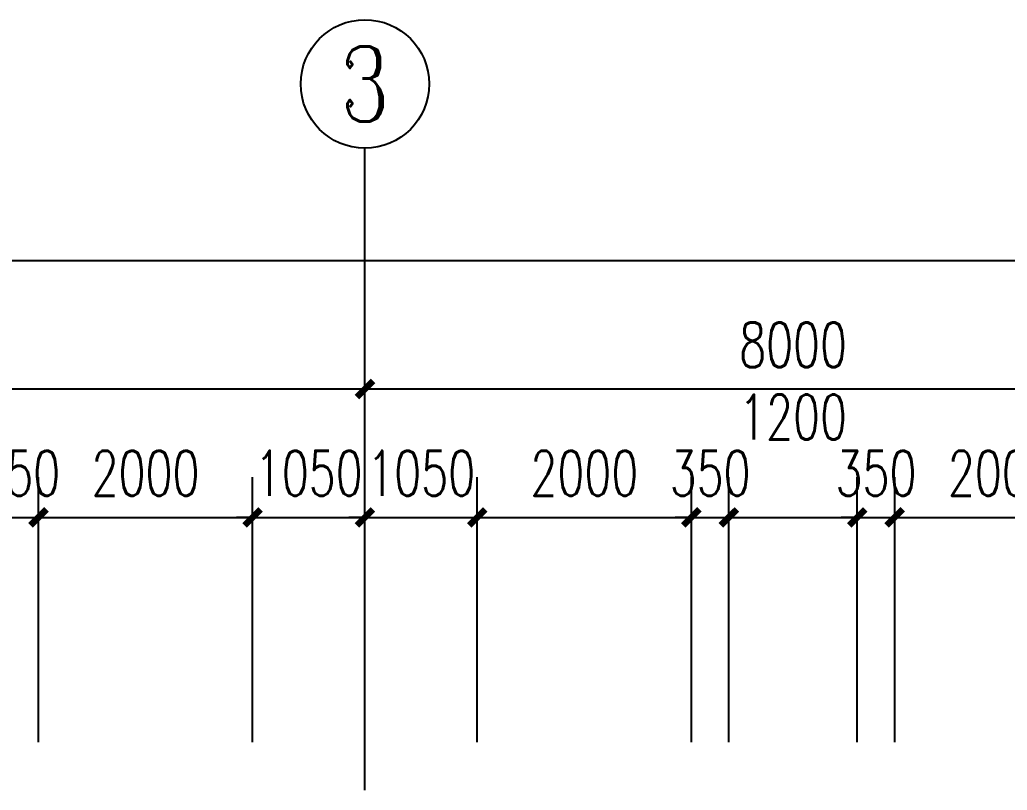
# Model space of a CAD drawing. Extents: x 0 to 2972856, y -1269770 to 0.
# Drawn here: x 2687931 to 2697157, y -1151346 to -1144146 of the extents above; entities that cross this region are included whole.
import ezdxf
from ezdxf.enums import TextEntityAlignment as Align

# ---------------------------------------------------------------- set-up
doc = ezdxf.new("R2010")
doc.units = 0
doc.header["$LTSCALE"] = 1000
doc.header["$PDSIZE"] = 50
doc.layers.add('1-建筑底图', color=8, linetype='Continuous')
doc.layers.add('AXIS_TEXT', color=7, linetype='Continuous')
doc.styles.add('_TCH_AXIS', font='COMPLEX', dxfattribs={"bigfont": 'GBCBIG'})
doc.styles.add('A_DIM_T3', font='SIMPLEX', dxfattribs={"width": 0.7, "bigfont": 'HZ'})
doc.styles.add('COMPLEX', font='COMPLEX')
doc.dimstyles.new('_TCH_ARCH&&150', dxfattribs={"dimtxt": 420, "dimasz": 150, "dimexe": 375, "dimexo": 450, "dimgap": 202.5, "dimtad": 1, "dimdec": 0, "dimzin": 0, "dimdsep": 46, "dimtxsty": 'A_DIM_T3', "dimblk": 'ARCHTICK', "dimcen": 0.09, "dimclrt": 7, "dimazin": 2, "dimtfac": 1, "dimtdec": 0, "dimtix": 1, "dimtmove": 2, "dimatfit": 3, "dimfxl": 150, "dimtolj": 1, "dimtzin": 0, "dimarcsym": 0})

# ---------------------------------------------------------------- blocks, each defined once
blk = doc.blocks.new('_ArchTick')
at = {"color": 0, "linetype": 'ByBlock', "const_width": 0.4}
blk.add_lwpolyline([(-0.5, -0.5), (0.5, 0.5)], dxfattribs=at)
blk = doc.blocks.new('*D1143')
at = {"layer": '1-建筑底图', "color": 0, "lineweight": -2, "transparency": 16777216}
for p, q in [((2060076.6, -1145125.4), (2060076.6, -1140250.4)), ((2167276.6, -1145125.4), (2167276.6, -1140250.4)), ((2060076.6, -1140625.4), (2167276.6, -1140625.4))]:
    blk.add_line(p, q, dxfattribs=at)
at = {"layer": 'Defpoints', "color": 0, "transparency": 16777216}
for p in [(2167276.6, -1140625.4), (2060076.6, -1145575.4), (2167276.6, -1145575.4)]:
    blk.add_point(p, dxfattribs=at)
at = {"layer": '1-建筑底图', "color": 0, "lineweight": -2, "transparency": 16777216, "xscale": 150, "yscale": 150, "zscale": 150, "rotation": 180}
blk.add_blockref('_ArchTick', (2060076.6, -1140625.4), dxfattribs=at)
at = {"layer": '1-建筑底图', "color": 0, "lineweight": -2, "transparency": 16777216, "xscale": 150, "yscale": 150, "zscale": 150}
blk.add_blockref('_ArchTick', (2167276.6, -1140625.4), dxfattribs=at)
at = {"layer": '1-建筑底图', "color": 7, "transparency": 16777216, "insert": (2113676.6, -1140212.9), "char_height": 420, "attachment_point": 5, "style": 'A_DIM_T3'}
blk.add_mtext('\\A1;107200', dxfattribs=at)
blk = doc.blocks.new('*D1146')
at = {"layer": '1-建筑底图', "color": 0, "lineweight": -2, "transparency": 16777216}
for p, q in [((2068376.6, -1145125.4), (2068376.6, -1141450.4)), ((2076376.6, -1145125.4), (2076376.6, -1141450.4)), ((2068376.6, -1141825.4), (2076376.6, -1141825.4))]:
    blk.add_line(p, q, dxfattribs=at)
at = {"layer": 'Defpoints', "color": 0, "transparency": 16777216}
for p in [(2076376.6, -1141825.4), (2068376.6, -1145575.4), (2076376.6, -1145575.4)]:
    blk.add_point(p, dxfattribs=at)
at = {"layer": '1-建筑底图', "color": 0, "lineweight": -2, "transparency": 16777216, "xscale": 150, "yscale": 150, "zscale": 150, "rotation": 180}
blk.add_blockref('_ArchTick', (2068376.6, -1141825.4), dxfattribs=at)
at = {"layer": '1-建筑底图', "color": 0, "lineweight": -2, "transparency": 16777216, "xscale": 150, "yscale": 150, "zscale": 150}
blk.add_blockref('_ArchTick', (2076376.6, -1141825.4), dxfattribs=at)
at = {"layer": '1-建筑底图', "color": 7, "transparency": 16777216, "insert": (2072376.6, -1141412.9), "char_height": 420, "attachment_point": 5, "style": 'A_DIM_T3'}
blk.add_mtext('\\A1;8000', dxfattribs=at)
blk = doc.blocks.new('*D1147')
at = {"layer": '1-建筑底图', "color": 0, "lineweight": -2, "transparency": 16777216}
for p, q in [((2076376.6, -1145125.4), (2076376.6, -1141450.4)), ((2084376.6, -1145125.4), (2084376.6, -1141450.4)), ((2076376.6, -1141825.4), (2084376.6, -1141825.4))]:
    blk.add_line(p, q, dxfattribs=at)
at = {"layer": 'Defpoints', "color": 0, "transparency": 16777216}
for p in [(2084376.6, -1141825.4), (2076376.6, -1145575.4), (2084376.6, -1145575.4)]:
    blk.add_point(p, dxfattribs=at)
at = {"layer": '1-建筑底图', "color": 0, "lineweight": -2, "transparency": 16777216, "xscale": 150, "yscale": 150, "zscale": 150, "rotation": 180}
blk.add_blockref('_ArchTick', (2076376.6, -1141825.4), dxfattribs=at)
at = {"layer": '1-建筑底图', "color": 0, "lineweight": -2, "transparency": 16777216, "xscale": 150, "yscale": 150, "zscale": 150}
blk.add_blockref('_ArchTick', (2084376.6, -1141825.4), dxfattribs=at)
at = {"layer": '1-建筑底图', "color": 7, "transparency": 16777216, "insert": (2080376.6, -1141412.9), "char_height": 420, "attachment_point": 5, "style": 'A_DIM_T3'}
blk.add_mtext('\\A1;8000', dxfattribs=at)
blk = doc.blocks.new('*D1254')
at = {"layer": '1-建筑底图', "color": 0, "lineweight": -2, "transparency": 16777216}
for p, q in [((2081326.6, -1145125.4), (2081326.6, -1142650.4)), ((2083326.6, -1145125.4), (2083326.6, -1142650.4)), ((2081326.6, -1143025.4), (2083326.6, -1143025.4))]:
    blk.add_line(p, q, dxfattribs=at)
at = {"layer": 'Defpoints', "color": 0, "transparency": 16777216}
for p in [(2083326.6, -1143025.4), (2081326.6, -1145575.4), (2083326.6, -1145575.4)]:
    blk.add_point(p, dxfattribs=at)
at = {"layer": '1-建筑底图', "color": 0, "lineweight": -2, "transparency": 16777216, "xscale": 150, "yscale": 150, "zscale": 150, "rotation": 180}
blk.add_blockref('_ArchTick', (2081326.6, -1143025.4), dxfattribs=at)
at = {"layer": '1-建筑底图', "color": 0, "lineweight": -2, "transparency": 16777216, "xscale": 150, "yscale": 150, "zscale": 150}
blk.add_blockref('_ArchTick', (2083326.6, -1143025.4), dxfattribs=at)
at = {"layer": '1-建筑底图', "color": 7, "transparency": 16777216, "insert": (2082326.6, -1142612.9), "char_height": 420, "attachment_point": 5, "style": 'A_DIM_T3'}
blk.add_mtext('\\A1;2000', dxfattribs=at)
blk = doc.blocks.new('*D1255')
at = {"layer": '1-建筑底图', "color": 0, "lineweight": -2, "transparency": 16777216}
for p, q in [((2080976.6, -1145125.4), (2080976.6, -1142650.4)), ((2081326.6, -1145125.4), (2081326.6, -1142650.4)), ((2080976.6, -1143025.4), (2080826.6, -1143025.4)), ((2080976.6, -1143025.4), (2081326.6, -1143025.4)), ((2081326.6, -1143025.4), (2081476.6, -1143025.4))]:
    blk.add_line(p, q, dxfattribs=at)
at = {"layer": 'Defpoints', "color": 0, "transparency": 16777216}
for p in [(2081326.6, -1143025.4), (2080976.6, -1145575.4), (2081326.6, -1145575.4)]:
    blk.add_point(p, dxfattribs=at)
at = {"layer": '1-建筑底图', "color": 0, "lineweight": -2, "transparency": 16777216, "xscale": 150, "yscale": 150, "zscale": 150}
blk.add_blockref('_ArchTick', (2080976.6, -1143025.4), dxfattribs=at)
at = {"layer": '1-建筑底图', "color": 0, "lineweight": -2, "transparency": 16777216, "xscale": 150, "yscale": 150, "zscale": 150, "rotation": 180}
blk.add_blockref('_ArchTick', (2081326.6, -1143025.4), dxfattribs=at)
at = {"layer": '1-建筑底图', "color": 7, "transparency": 16777216, "insert": (2081151.6, -1142612.9), "char_height": 420, "attachment_point": 5, "style": 'A_DIM_T3'}
blk.add_mtext('\\A1;350', dxfattribs=at)
blk = doc.blocks.new('*D1256')
at = {"layer": '1-建筑底图', "color": 0, "lineweight": -2, "transparency": 16777216}
for p, q in [((2079776.6, -1145125.4), (2079776.6, -1142650.4)), ((2080976.6, -1145125.4), (2080976.6, -1142650.4)), ((2079776.6, -1143025.4), (2080976.6, -1143025.4))]:
    blk.add_line(p, q, dxfattribs=at)
at = {"layer": 'Defpoints', "color": 0, "transparency": 16777216}
for p in [(2080976.6, -1143025.4), (2079776.6, -1145575.4), (2080976.6, -1145575.4)]:
    blk.add_point(p, dxfattribs=at)
at = {"layer": '1-建筑底图', "color": 0, "lineweight": -2, "transparency": 16777216, "xscale": 150, "yscale": 150, "zscale": 150, "rotation": 180}
blk.add_blockref('_ArchTick', (2079776.6, -1143025.4), dxfattribs=at)
at = {"layer": '1-建筑底图', "color": 0, "lineweight": -2, "transparency": 16777216, "xscale": 150, "yscale": 150, "zscale": 150}
blk.add_blockref('_ArchTick', (2080976.6, -1143025.4), dxfattribs=at)
at = {"layer": '1-建筑底图', "color": 7, "transparency": 16777216, "insert": (2080376.6, -1142087.9), "char_height": 420, "attachment_point": 5, "style": 'A_DIM_T3'}
blk.add_mtext('\\A1;1200', dxfattribs=at)
blk = doc.blocks.new('*D1257')
at = {"layer": '1-建筑底图', "color": 0, "lineweight": -2, "transparency": 16777216}
for p, q in [((2079426.6, -1145125.4), (2079426.6, -1142650.4)), ((2079776.6, -1145125.4), (2079776.6, -1142650.4)), ((2079426.6, -1143025.4), (2079276.6, -1143025.4)), ((2079426.6, -1143025.4), (2079776.6, -1143025.4)), ((2079776.6, -1143025.4), (2079926.6, -1143025.4))]:
    blk.add_line(p, q, dxfattribs=at)
at = {"layer": 'Defpoints', "color": 0, "transparency": 16777216}
for p in [(2079776.6, -1143025.4), (2079426.6, -1145575.4), (2079776.6, -1145575.4)]:
    blk.add_point(p, dxfattribs=at)
at = {"layer": '1-建筑底图', "color": 0, "lineweight": -2, "transparency": 16777216, "xscale": 150, "yscale": 150, "zscale": 150}
blk.add_blockref('_ArchTick', (2079426.6, -1143025.4), dxfattribs=at)
at = {"layer": '1-建筑底图', "color": 0, "lineweight": -2, "transparency": 16777216, "xscale": 150, "yscale": 150, "zscale": 150, "rotation": 180}
blk.add_blockref('_ArchTick', (2079776.6, -1143025.4), dxfattribs=at)
at = {"layer": '1-建筑底图', "color": 7, "transparency": 16777216, "insert": (2079601.6, -1142612.9), "char_height": 420, "attachment_point": 5, "style": 'A_DIM_T3'}
blk.add_mtext('\\A1;350', dxfattribs=at)
blk = doc.blocks.new('*D1258')
at = {"layer": '1-建筑底图', "color": 0, "lineweight": -2, "transparency": 16777216}
for p, q in [((2077426.6, -1145125.4), (2077426.6, -1142650.4)), ((2079426.6, -1145125.4), (2079426.6, -1142650.4)), ((2077426.6, -1143025.4), (2079426.6, -1143025.4))]:
    blk.add_line(p, q, dxfattribs=at)
at = {"layer": 'Defpoints', "color": 0, "transparency": 16777216}
for p in [(2079426.6, -1143025.4), (2077426.6, -1145575.4), (2079426.6, -1145575.4)]:
    blk.add_point(p, dxfattribs=at)
at = {"layer": '1-建筑底图', "color": 0, "lineweight": -2, "transparency": 16777216, "xscale": 150, "yscale": 150, "zscale": 150, "rotation": 180}
blk.add_blockref('_ArchTick', (2077426.6, -1143025.4), dxfattribs=at)
at = {"layer": '1-建筑底图', "color": 0, "lineweight": -2, "transparency": 16777216, "xscale": 150, "yscale": 150, "zscale": 150}
blk.add_blockref('_ArchTick', (2079426.6, -1143025.4), dxfattribs=at)
at = {"layer": '1-建筑底图', "color": 7, "transparency": 16777216, "insert": (2078426.6, -1142612.9), "char_height": 420, "attachment_point": 5, "style": 'A_DIM_T3'}
blk.add_mtext('\\A1;2000', dxfattribs=at)
blk = doc.blocks.new('*D1259')
at = {"layer": '1-建筑底图', "color": 0, "lineweight": -2, "transparency": 16777216}
for p, q in [((2076376.6, -1145125.4), (2076376.6, -1142650.4)), ((2077426.6, -1145125.4), (2077426.6, -1142650.4)), ((2076376.6, -1143025.4), (2076226.6, -1143025.4)), ((2076376.6, -1143025.4), (2077426.6, -1143025.4)), ((2077426.6, -1143025.4), (2077576.6, -1143025.4))]:
    blk.add_line(p, q, dxfattribs=at)
at = {"layer": 'Defpoints', "color": 0, "transparency": 16777216}
for p in [(2077426.6, -1143025.4), (2076376.6, -1145575.4), (2077426.6, -1145575.4)]:
    blk.add_point(p, dxfattribs=at)
at = {"layer": '1-建筑底图', "color": 0, "lineweight": -2, "transparency": 16777216, "xscale": 150, "yscale": 150, "zscale": 150}
blk.add_blockref('_ArchTick', (2076376.6, -1143025.4), dxfattribs=at)
at = {"layer": '1-建筑底图', "color": 0, "lineweight": -2, "transparency": 16777216, "xscale": 150, "yscale": 150, "zscale": 150, "rotation": 180}
blk.add_blockref('_ArchTick', (2077426.6, -1143025.4), dxfattribs=at)
at = {"layer": '1-建筑底图', "color": 7, "transparency": 16777216, "insert": (2076901.6, -1142612.9), "char_height": 420, "attachment_point": 5, "style": 'A_DIM_T3'}
blk.add_mtext('\\A1;1050', dxfattribs=at)
blk = doc.blocks.new('*D1260')
at = {"layer": '1-建筑底图', "color": 0, "lineweight": -2, "transparency": 16777216}
for p, q in [((2075326.6, -1145125.4), (2075326.6, -1142650.4)), ((2076376.6, -1145125.4), (2076376.6, -1142650.4)), ((2075326.6, -1143025.4), (2075176.6, -1143025.4)), ((2075326.6, -1143025.4), (2076376.6, -1143025.4)), ((2076376.6, -1143025.4), (2076526.6, -1143025.4))]:
    blk.add_line(p, q, dxfattribs=at)
at = {"layer": 'Defpoints', "color": 0, "transparency": 16777216}
for p in [(2076376.6, -1143025.4), (2075326.6, -1145575.4), (2076376.6, -1145575.4)]:
    blk.add_point(p, dxfattribs=at)
at = {"layer": '1-建筑底图', "color": 0, "lineweight": -2, "transparency": 16777216, "xscale": 150, "yscale": 150, "zscale": 150}
blk.add_blockref('_ArchTick', (2075326.6, -1143025.4), dxfattribs=at)
at = {"layer": '1-建筑底图', "color": 0, "lineweight": -2, "transparency": 16777216, "xscale": 150, "yscale": 150, "zscale": 150, "rotation": 180}
blk.add_blockref('_ArchTick', (2076376.6, -1143025.4), dxfattribs=at)
at = {"layer": '1-建筑底图', "color": 7, "transparency": 16777216, "insert": (2075851.6, -1142612.9), "char_height": 420, "attachment_point": 5, "style": 'A_DIM_T3'}
blk.add_mtext('\\A1;1050', dxfattribs=at)
blk = doc.blocks.new('*D1261')
at = {"layer": '1-建筑底图', "color": 0, "lineweight": -2, "transparency": 16777216}
for p, q in [((2073326.6, -1145125.4), (2073326.6, -1142650.4)), ((2075326.6, -1145125.4), (2075326.6, -1142650.4)), ((2073326.6, -1143025.4), (2075326.6, -1143025.4))]:
    blk.add_line(p, q, dxfattribs=at)
at = {"layer": 'Defpoints', "color": 0, "transparency": 16777216}
for p in [(2075326.6, -1143025.4), (2073326.6, -1145575.4), (2075326.6, -1145575.4)]:
    blk.add_point(p, dxfattribs=at)
at = {"layer": '1-建筑底图', "color": 0, "lineweight": -2, "transparency": 16777216, "xscale": 150, "yscale": 150, "zscale": 150, "rotation": 180}
blk.add_blockref('_ArchTick', (2073326.6, -1143025.4), dxfattribs=at)
at = {"layer": '1-建筑底图', "color": 0, "lineweight": -2, "transparency": 16777216, "xscale": 150, "yscale": 150, "zscale": 150}
blk.add_blockref('_ArchTick', (2075326.6, -1143025.4), dxfattribs=at)
at = {"layer": '1-建筑底图', "color": 7, "transparency": 16777216, "insert": (2074326.6, -1142612.9), "char_height": 420, "attachment_point": 5, "style": 'A_DIM_T3'}
blk.add_mtext('\\A1;2000', dxfattribs=at)
blk = doc.blocks.new('*D1262')
at = {"layer": '1-建筑底图', "color": 0, "lineweight": -2, "transparency": 16777216}
for p, q in [((2072976.6, -1145125.4), (2072976.6, -1142650.4)), ((2073326.6, -1145125.4), (2073326.6, -1142650.4)), ((2072976.6, -1143025.4), (2072826.6, -1143025.4)), ((2072976.6, -1143025.4), (2073326.6, -1143025.4)), ((2073326.6, -1143025.4), (2073476.6, -1143025.4))]:
    blk.add_line(p, q, dxfattribs=at)
at = {"layer": 'Defpoints', "color": 0, "transparency": 16777216}
for p in [(2073326.6, -1143025.4), (2072976.6, -1145575.4), (2073326.6, -1145575.4)]:
    blk.add_point(p, dxfattribs=at)
at = {"layer": '1-建筑底图', "color": 0, "lineweight": -2, "transparency": 16777216, "xscale": 150, "yscale": 150, "zscale": 150}
blk.add_blockref('_ArchTick', (2072976.6, -1143025.4), dxfattribs=at)
at = {"layer": '1-建筑底图', "color": 0, "lineweight": -2, "transparency": 16777216, "xscale": 150, "yscale": 150, "zscale": 150, "rotation": 180}
blk.add_blockref('_ArchTick', (2073326.6, -1143025.4), dxfattribs=at)
at = {"layer": '1-建筑底图', "color": 7, "transparency": 16777216, "insert": (2073151.6, -1142612.9), "char_height": 420, "attachment_point": 5, "style": 'A_DIM_T3'}
blk.add_mtext('\\A1;350', dxfattribs=at)
blk = doc.blocks.new('*D1450')
at = {"layer": '1-建筑底图', "color": 0, "lineweight": -2, "transparency": 16777216}
for p, q in [((2060076.6, -1145125.4), (2060076.6, -1140250.4)), ((2167276.6, -1145125.4), (2167276.6, -1140250.4)), ((2060076.6, -1140625.4), (2167276.6, -1140625.4))]:
    blk.add_line(p, q, dxfattribs=at)
at = {"layer": 'Defpoints', "color": 0, "transparency": 16777216}
for p in [(2167276.6, -1140625.4), (2060076.6, -1145575.4), (2167276.6, -1145575.4)]:
    blk.add_point(p, dxfattribs=at)
at = {"layer": '1-建筑底图', "color": 0, "lineweight": -2, "transparency": 16777216, "xscale": 150, "yscale": 150, "zscale": 150, "rotation": 180}
blk.add_blockref('_ArchTick', (2060076.6, -1140625.4), dxfattribs=at)
at = {"layer": '1-建筑底图', "color": 0, "lineweight": -2, "transparency": 16777216, "xscale": 150, "yscale": 150, "zscale": 150}
blk.add_blockref('_ArchTick', (2167276.6, -1140625.4), dxfattribs=at)
at = {"layer": '1-建筑底图', "color": 7, "transparency": 16777216, "insert": (2113676.6, -1140212.9), "char_height": 420, "attachment_point": 5, "style": 'A_DIM_T3'}
blk.add_mtext('\\A1;107200', dxfattribs=at)
blk = doc.blocks.new('*D1453')
at = {"layer": '1-建筑底图', "color": 0, "lineweight": -2, "transparency": 16777216}
for p, q in [((2068376.6, -1145125.4), (2068376.6, -1141450.4)), ((2076376.6, -1145125.4), (2076376.6, -1141450.4)), ((2068376.6, -1141825.4), (2076376.6, -1141825.4))]:
    blk.add_line(p, q, dxfattribs=at)
at = {"layer": 'Defpoints', "color": 0, "transparency": 16777216}
for p in [(2076376.6, -1141825.4), (2068376.6, -1145575.4), (2076376.6, -1145575.4)]:
    blk.add_point(p, dxfattribs=at)
at = {"layer": '1-建筑底图', "color": 0, "lineweight": -2, "transparency": 16777216, "xscale": 150, "yscale": 150, "zscale": 150, "rotation": 180}
blk.add_blockref('_ArchTick', (2068376.6, -1141825.4), dxfattribs=at)
at = {"layer": '1-建筑底图', "color": 0, "lineweight": -2, "transparency": 16777216, "xscale": 150, "yscale": 150, "zscale": 150}
blk.add_blockref('_ArchTick', (2076376.6, -1141825.4), dxfattribs=at)
at = {"layer": '1-建筑底图', "color": 7, "transparency": 16777216, "insert": (2072376.6, -1141412.9), "char_height": 420, "attachment_point": 5, "style": 'A_DIM_T3'}
blk.add_mtext('\\A1;8000', dxfattribs=at)
blk = doc.blocks.new('*D1454')
at = {"layer": '1-建筑底图', "color": 0, "lineweight": -2, "transparency": 16777216}
for p, q in [((2076376.6, -1145125.4), (2076376.6, -1141450.4)), ((2084376.6, -1145125.4), (2084376.6, -1141450.4)), ((2076376.6, -1141825.4), (2084376.6, -1141825.4))]:
    blk.add_line(p, q, dxfattribs=at)
at = {"layer": 'Defpoints', "color": 0, "transparency": 16777216}
for p in [(2084376.6, -1141825.4), (2076376.6, -1145575.4), (2084376.6, -1145575.4)]:
    blk.add_point(p, dxfattribs=at)
at = {"layer": '1-建筑底图', "color": 0, "lineweight": -2, "transparency": 16777216, "xscale": 150, "yscale": 150, "zscale": 150, "rotation": 180}
blk.add_blockref('_ArchTick', (2076376.6, -1141825.4), dxfattribs=at)
at = {"layer": '1-建筑底图', "color": 0, "lineweight": -2, "transparency": 16777216, "xscale": 150, "yscale": 150, "zscale": 150}
blk.add_blockref('_ArchTick', (2084376.6, -1141825.4), dxfattribs=at)
at = {"layer": '1-建筑底图', "color": 7, "transparency": 16777216, "insert": (2080376.6, -1141412.9), "char_height": 420, "attachment_point": 5, "style": 'A_DIM_T3'}
blk.add_mtext('\\A1;8000', dxfattribs=at)
blk = doc.blocks.new('*D1561')
at = {"layer": '1-建筑底图', "color": 0, "lineweight": -2, "transparency": 16777216}
for p, q in [((2081326.6, -1145125.4), (2081326.6, -1142650.4)), ((2083326.6, -1145125.4), (2083326.6, -1142650.4)), ((2081326.6, -1143025.4), (2083326.6, -1143025.4))]:
    blk.add_line(p, q, dxfattribs=at)
at = {"layer": 'Defpoints', "color": 0, "transparency": 16777216}
for p in [(2083326.6, -1143025.4), (2081326.6, -1145575.4), (2083326.6, -1145575.4)]:
    blk.add_point(p, dxfattribs=at)
at = {"layer": '1-建筑底图', "color": 0, "lineweight": -2, "transparency": 16777216, "xscale": 150, "yscale": 150, "zscale": 150, "rotation": 180}
blk.add_blockref('_ArchTick', (2081326.6, -1143025.4), dxfattribs=at)
at = {"layer": '1-建筑底图', "color": 0, "lineweight": -2, "transparency": 16777216, "xscale": 150, "yscale": 150, "zscale": 150}
blk.add_blockref('_ArchTick', (2083326.6, -1143025.4), dxfattribs=at)
at = {"layer": '1-建筑底图', "color": 7, "transparency": 16777216, "insert": (2082326.6, -1142612.9), "char_height": 420, "attachment_point": 5, "style": 'A_DIM_T3'}
blk.add_mtext('\\A1;2000', dxfattribs=at)
blk = doc.blocks.new('*D1562')
at = {"layer": '1-建筑底图', "color": 0, "lineweight": -2, "transparency": 16777216}
for p, q in [((2080976.6, -1145125.4), (2080976.6, -1142650.4)), ((2081326.6, -1145125.4), (2081326.6, -1142650.4)), ((2080976.6, -1143025.4), (2080826.6, -1143025.4)), ((2080976.6, -1143025.4), (2081326.6, -1143025.4)), ((2081326.6, -1143025.4), (2081476.6, -1143025.4))]:
    blk.add_line(p, q, dxfattribs=at)
at = {"layer": 'Defpoints', "color": 0, "transparency": 16777216}
for p in [(2081326.6, -1143025.4), (2080976.6, -1145575.4), (2081326.6, -1145575.4)]:
    blk.add_point(p, dxfattribs=at)
at = {"layer": '1-建筑底图', "color": 0, "lineweight": -2, "transparency": 16777216, "xscale": 150, "yscale": 150, "zscale": 150}
blk.add_blockref('_ArchTick', (2080976.6, -1143025.4), dxfattribs=at)
at = {"layer": '1-建筑底图', "color": 0, "lineweight": -2, "transparency": 16777216, "xscale": 150, "yscale": 150, "zscale": 150, "rotation": 180}
blk.add_blockref('_ArchTick', (2081326.6, -1143025.4), dxfattribs=at)
at = {"layer": '1-建筑底图', "color": 7, "transparency": 16777216, "insert": (2081151.6, -1142612.9), "char_height": 420, "attachment_point": 5, "style": 'A_DIM_T3'}
blk.add_mtext('\\A1;350', dxfattribs=at)
blk = doc.blocks.new('*D1563')
at = {"layer": '1-建筑底图', "color": 0, "lineweight": -2, "transparency": 16777216}
for p, q in [((2079776.6, -1145125.4), (2079776.6, -1142650.4)), ((2080976.6, -1145125.4), (2080976.6, -1142650.4)), ((2079776.6, -1143025.4), (2080976.6, -1143025.4))]:
    blk.add_line(p, q, dxfattribs=at)
at = {"layer": 'Defpoints', "color": 0, "transparency": 16777216}
for p in [(2080976.6, -1143025.4), (2079776.6, -1145575.4), (2080976.6, -1145575.4)]:
    blk.add_point(p, dxfattribs=at)
at = {"layer": '1-建筑底图', "color": 0, "lineweight": -2, "transparency": 16777216, "xscale": 150, "yscale": 150, "zscale": 150, "rotation": 180}
blk.add_blockref('_ArchTick', (2079776.6, -1143025.4), dxfattribs=at)
at = {"layer": '1-建筑底图', "color": 0, "lineweight": -2, "transparency": 16777216, "xscale": 150, "yscale": 150, "zscale": 150}
blk.add_blockref('_ArchTick', (2080976.6, -1143025.4), dxfattribs=at)
at = {"layer": '1-建筑底图', "color": 7, "transparency": 16777216, "insert": (2080376.6, -1142087.9), "char_height": 420, "attachment_point": 5, "style": 'A_DIM_T3'}
blk.add_mtext('\\A1;1200', dxfattribs=at)
blk = doc.blocks.new('*D1564')
at = {"layer": '1-建筑底图', "color": 0, "lineweight": -2, "transparency": 16777216}
for p, q in [((2079426.6, -1145125.4), (2079426.6, -1142650.4)), ((2079776.6, -1145125.4), (2079776.6, -1142650.4)), ((2079426.6, -1143025.4), (2079276.6, -1143025.4)), ((2079426.6, -1143025.4), (2079776.6, -1143025.4)), ((2079776.6, -1143025.4), (2079926.6, -1143025.4))]:
    blk.add_line(p, q, dxfattribs=at)
at = {"layer": 'Defpoints', "color": 0, "transparency": 16777216}
for p in [(2079776.6, -1143025.4), (2079426.6, -1145575.4), (2079776.6, -1145575.4)]:
    blk.add_point(p, dxfattribs=at)
at = {"layer": '1-建筑底图', "color": 0, "lineweight": -2, "transparency": 16777216, "xscale": 150, "yscale": 150, "zscale": 150}
blk.add_blockref('_ArchTick', (2079426.6, -1143025.4), dxfattribs=at)
at = {"layer": '1-建筑底图', "color": 0, "lineweight": -2, "transparency": 16777216, "xscale": 150, "yscale": 150, "zscale": 150, "rotation": 180}
blk.add_blockref('_ArchTick', (2079776.6, -1143025.4), dxfattribs=at)
at = {"layer": '1-建筑底图', "color": 7, "transparency": 16777216, "insert": (2079601.6, -1142612.9), "char_height": 420, "attachment_point": 5, "style": 'A_DIM_T3'}
blk.add_mtext('\\A1;350', dxfattribs=at)
blk = doc.blocks.new('*D1565')
at = {"layer": '1-建筑底图', "color": 0, "lineweight": -2, "transparency": 16777216}
for p, q in [((2077426.6, -1145125.4), (2077426.6, -1142650.4)), ((2079426.6, -1145125.4), (2079426.6, -1142650.4)), ((2077426.6, -1143025.4), (2079426.6, -1143025.4))]:
    blk.add_line(p, q, dxfattribs=at)
at = {"layer": 'Defpoints', "color": 0, "transparency": 16777216}
for p in [(2079426.6, -1143025.4), (2077426.6, -1145575.4), (2079426.6, -1145575.4)]:
    blk.add_point(p, dxfattribs=at)
at = {"layer": '1-建筑底图', "color": 0, "lineweight": -2, "transparency": 16777216, "xscale": 150, "yscale": 150, "zscale": 150, "rotation": 180}
blk.add_blockref('_ArchTick', (2077426.6, -1143025.4), dxfattribs=at)
at = {"layer": '1-建筑底图', "color": 0, "lineweight": -2, "transparency": 16777216, "xscale": 150, "yscale": 150, "zscale": 150}
blk.add_blockref('_ArchTick', (2079426.6, -1143025.4), dxfattribs=at)
at = {"layer": '1-建筑底图', "color": 7, "transparency": 16777216, "insert": (2078426.6, -1142612.9), "char_height": 420, "attachment_point": 5, "style": 'A_DIM_T3'}
blk.add_mtext('\\A1;2000', dxfattribs=at)
blk = doc.blocks.new('*D1566')
at = {"layer": '1-建筑底图', "color": 0, "lineweight": -2, "transparency": 16777216}
for p, q in [((2076376.6, -1145125.4), (2076376.6, -1142650.4)), ((2077426.6, -1145125.4), (2077426.6, -1142650.4)), ((2076376.6, -1143025.4), (2076226.6, -1143025.4)), ((2076376.6, -1143025.4), (2077426.6, -1143025.4)), ((2077426.6, -1143025.4), (2077576.6, -1143025.4))]:
    blk.add_line(p, q, dxfattribs=at)
at = {"layer": 'Defpoints', "color": 0, "transparency": 16777216}
for p in [(2077426.6, -1143025.4), (2076376.6, -1145575.4), (2077426.6, -1145575.4)]:
    blk.add_point(p, dxfattribs=at)
at = {"layer": '1-建筑底图', "color": 0, "lineweight": -2, "transparency": 16777216, "xscale": 150, "yscale": 150, "zscale": 150}
blk.add_blockref('_ArchTick', (2076376.6, -1143025.4), dxfattribs=at)
at = {"layer": '1-建筑底图', "color": 0, "lineweight": -2, "transparency": 16777216, "xscale": 150, "yscale": 150, "zscale": 150, "rotation": 180}
blk.add_blockref('_ArchTick', (2077426.6, -1143025.4), dxfattribs=at)
at = {"layer": '1-建筑底图', "color": 7, "transparency": 16777216, "insert": (2076901.6, -1142612.9), "char_height": 420, "attachment_point": 5, "style": 'A_DIM_T3'}
blk.add_mtext('\\A1;1050', dxfattribs=at)
blk = doc.blocks.new('*D1567')
at = {"layer": '1-建筑底图', "color": 0, "lineweight": -2, "transparency": 16777216}
for p, q in [((2075326.6, -1145125.4), (2075326.6, -1142650.4)), ((2076376.6, -1145125.4), (2076376.6, -1142650.4)), ((2075326.6, -1143025.4), (2075176.6, -1143025.4)), ((2075326.6, -1143025.4), (2076376.6, -1143025.4)), ((2076376.6, -1143025.4), (2076526.6, -1143025.4))]:
    blk.add_line(p, q, dxfattribs=at)
at = {"layer": 'Defpoints', "color": 0, "transparency": 16777216}
for p in [(2076376.6, -1143025.4), (2075326.6, -1145575.4), (2076376.6, -1145575.4)]:
    blk.add_point(p, dxfattribs=at)
at = {"layer": '1-建筑底图', "color": 0, "lineweight": -2, "transparency": 16777216, "xscale": 150, "yscale": 150, "zscale": 150}
blk.add_blockref('_ArchTick', (2075326.6, -1143025.4), dxfattribs=at)
at = {"layer": '1-建筑底图', "color": 0, "lineweight": -2, "transparency": 16777216, "xscale": 150, "yscale": 150, "zscale": 150, "rotation": 180}
blk.add_blockref('_ArchTick', (2076376.6, -1143025.4), dxfattribs=at)
at = {"layer": '1-建筑底图', "color": 7, "transparency": 16777216, "insert": (2075851.6, -1142612.9), "char_height": 420, "attachment_point": 5, "style": 'A_DIM_T3'}
blk.add_mtext('\\A1;1050', dxfattribs=at)
blk = doc.blocks.new('*D1568')
at = {"layer": '1-建筑底图', "color": 0, "lineweight": -2, "transparency": 16777216}
for p, q in [((2073326.6, -1145125.4), (2073326.6, -1142650.4)), ((2075326.6, -1145125.4), (2075326.6, -1142650.4)), ((2073326.6, -1143025.4), (2075326.6, -1143025.4))]:
    blk.add_line(p, q, dxfattribs=at)
at = {"layer": 'Defpoints', "color": 0, "transparency": 16777216}
for p in [(2075326.6, -1143025.4), (2073326.6, -1145575.4), (2075326.6, -1145575.4)]:
    blk.add_point(p, dxfattribs=at)
at = {"layer": '1-建筑底图', "color": 0, "lineweight": -2, "transparency": 16777216, "xscale": 150, "yscale": 150, "zscale": 150, "rotation": 180}
blk.add_blockref('_ArchTick', (2073326.6, -1143025.4), dxfattribs=at)
at = {"layer": '1-建筑底图', "color": 0, "lineweight": -2, "transparency": 16777216, "xscale": 150, "yscale": 150, "zscale": 150}
blk.add_blockref('_ArchTick', (2075326.6, -1143025.4), dxfattribs=at)
at = {"layer": '1-建筑底图', "color": 7, "transparency": 16777216, "insert": (2074326.6, -1142612.9), "char_height": 420, "attachment_point": 5, "style": 'A_DIM_T3'}
blk.add_mtext('\\A1;2000', dxfattribs=at)
blk = doc.blocks.new('*D1569')
at = {"layer": '1-建筑底图', "color": 0, "lineweight": -2, "transparency": 16777216}
for p, q in [((2072976.6, -1145125.4), (2072976.6, -1142650.4)), ((2073326.6, -1145125.4), (2073326.6, -1142650.4)), ((2072976.6, -1143025.4), (2072826.6, -1143025.4)), ((2072976.6, -1143025.4), (2073326.6, -1143025.4)), ((2073326.6, -1143025.4), (2073476.6, -1143025.4))]:
    blk.add_line(p, q, dxfattribs=at)
at = {"layer": 'Defpoints', "color": 0, "transparency": 16777216}
for p in [(2073326.6, -1143025.4), (2072976.6, -1145575.4), (2073326.6, -1145575.4)]:
    blk.add_point(p, dxfattribs=at)
at = {"layer": '1-建筑底图', "color": 0, "lineweight": -2, "transparency": 16777216, "xscale": 150, "yscale": 150, "zscale": 150}
blk.add_blockref('_ArchTick', (2072976.6, -1143025.4), dxfattribs=at)
at = {"layer": '1-建筑底图', "color": 0, "lineweight": -2, "transparency": 16777216, "xscale": 150, "yscale": 150, "zscale": 150, "rotation": 180}
blk.add_blockref('_ArchTick', (2073326.6, -1143025.4), dxfattribs=at)
at = {"layer": '1-建筑底图', "color": 7, "transparency": 16777216, "insert": (2073151.6, -1142612.9), "char_height": 420, "attachment_point": 5, "style": 'A_DIM_T3'}
blk.add_mtext('\\A1;350', dxfattribs=at)
blk = doc.blocks.new('_AXISO')
blk.add_circle((0, 0), 0.5)
at = {"layer": 'AXIS_TEXT', "style": 'COMPLEX', "width": 1.041667}
blk.add_attdef('A', text='', height=0.56, dxfattribs=at).set_placement((-0.25, -0.28), (0.25, -0.28), align=Align.FIT)
blk = doc.blocks.new('*D1757')
at = {"layer": '1-建筑底图', "color": 0, "lineweight": -2, "transparency": 16777216}
for p, q in [((2060076.6, -1145125.4), (2060076.6, -1140250.4)), ((2167276.6, -1145125.4), (2167276.6, -1140250.4)), ((2060076.6, -1140625.4), (2167276.6, -1140625.4))]:
    blk.add_line(p, q, dxfattribs=at)
at = {"layer": 'Defpoints', "color": 0, "transparency": 16777216}
for p in [(2167276.6, -1140625.4), (2060076.6, -1145575.4), (2167276.6, -1145575.4)]:
    blk.add_point(p, dxfattribs=at)
at = {"layer": '1-建筑底图', "color": 0, "lineweight": -2, "transparency": 16777216, "xscale": 150, "yscale": 150, "zscale": 150, "rotation": 180}
blk.add_blockref('_ArchTick', (2060076.6, -1140625.4), dxfattribs=at)
at = {"layer": '1-建筑底图', "color": 0, "lineweight": -2, "transparency": 16777216, "xscale": 150, "yscale": 150, "zscale": 150}
blk.add_blockref('_ArchTick', (2167276.6, -1140625.4), dxfattribs=at)
at = {"layer": '1-建筑底图', "color": 7, "transparency": 16777216, "insert": (2113676.6, -1140212.9), "char_height": 420, "attachment_point": 5, "style": 'A_DIM_T3'}
blk.add_mtext('\\A1;107200', dxfattribs=at)
blk = doc.blocks.new('*D1760')
at = {"layer": '1-建筑底图', "color": 0, "lineweight": -2, "transparency": 16777216}
for p, q in [((2068376.6, -1145125.4), (2068376.6, -1141450.4)), ((2076376.6, -1145125.4), (2076376.6, -1141450.4)), ((2068376.6, -1141825.4), (2076376.6, -1141825.4))]:
    blk.add_line(p, q, dxfattribs=at)
at = {"layer": 'Defpoints', "color": 0, "transparency": 16777216}
for p in [(2076376.6, -1141825.4), (2068376.6, -1145575.4), (2076376.6, -1145575.4)]:
    blk.add_point(p, dxfattribs=at)
at = {"layer": '1-建筑底图', "color": 0, "lineweight": -2, "transparency": 16777216, "xscale": 150, "yscale": 150, "zscale": 150, "rotation": 180}
blk.add_blockref('_ArchTick', (2068376.6, -1141825.4), dxfattribs=at)
at = {"layer": '1-建筑底图', "color": 0, "lineweight": -2, "transparency": 16777216, "xscale": 150, "yscale": 150, "zscale": 150}
blk.add_blockref('_ArchTick', (2076376.6, -1141825.4), dxfattribs=at)
at = {"layer": '1-建筑底图', "color": 7, "transparency": 16777216, "insert": (2072376.6, -1141412.9), "char_height": 420, "attachment_point": 5, "style": 'A_DIM_T3'}
blk.add_mtext('\\A1;8000', dxfattribs=at)
blk = doc.blocks.new('*D1761')
at = {"layer": '1-建筑底图', "color": 0, "lineweight": -2, "transparency": 16777216}
for p, q in [((2076376.6, -1145125.4), (2076376.6, -1141450.4)), ((2084376.6, -1145125.4), (2084376.6, -1141450.4)), ((2076376.6, -1141825.4), (2084376.6, -1141825.4))]:
    blk.add_line(p, q, dxfattribs=at)
at = {"layer": 'Defpoints', "color": 0, "transparency": 16777216}
for p in [(2084376.6, -1141825.4), (2076376.6, -1145575.4), (2084376.6, -1145575.4)]:
    blk.add_point(p, dxfattribs=at)
at = {"layer": '1-建筑底图', "color": 0, "lineweight": -2, "transparency": 16777216, "xscale": 150, "yscale": 150, "zscale": 150, "rotation": 180}
blk.add_blockref('_ArchTick', (2076376.6, -1141825.4), dxfattribs=at)
at = {"layer": '1-建筑底图', "color": 0, "lineweight": -2, "transparency": 16777216, "xscale": 150, "yscale": 150, "zscale": 150}
blk.add_blockref('_ArchTick', (2084376.6, -1141825.4), dxfattribs=at)
at = {"layer": '1-建筑底图', "color": 7, "transparency": 16777216, "insert": (2080376.6, -1141412.9), "char_height": 420, "attachment_point": 5, "style": 'A_DIM_T3'}
blk.add_mtext('\\A1;8000', dxfattribs=at)
blk = doc.blocks.new('*D1868')
at = {"layer": '1-建筑底图', "color": 0, "lineweight": -2, "transparency": 16777216}
for p, q in [((2081326.6, -1145125.4), (2081326.6, -1142650.4)), ((2083326.6, -1145125.4), (2083326.6, -1142650.4)), ((2081326.6, -1143025.4), (2083326.6, -1143025.4))]:
    blk.add_line(p, q, dxfattribs=at)
at = {"layer": 'Defpoints', "color": 0, "transparency": 16777216}
for p in [(2083326.6, -1143025.4), (2081326.6, -1145575.4), (2083326.6, -1145575.4)]:
    blk.add_point(p, dxfattribs=at)
at = {"layer": '1-建筑底图', "color": 0, "lineweight": -2, "transparency": 16777216, "xscale": 150, "yscale": 150, "zscale": 150, "rotation": 180}
blk.add_blockref('_ArchTick', (2081326.6, -1143025.4), dxfattribs=at)
at = {"layer": '1-建筑底图', "color": 0, "lineweight": -2, "transparency": 16777216, "xscale": 150, "yscale": 150, "zscale": 150}
blk.add_blockref('_ArchTick', (2083326.6, -1143025.4), dxfattribs=at)
at = {"layer": '1-建筑底图', "color": 7, "transparency": 16777216, "insert": (2082326.6, -1142612.9), "char_height": 420, "attachment_point": 5, "style": 'A_DIM_T3'}
blk.add_mtext('\\A1;2000', dxfattribs=at)
blk = doc.blocks.new('*D1869')
at = {"layer": '1-建筑底图', "color": 0, "lineweight": -2, "transparency": 16777216}
for p, q in [((2080976.6, -1145125.4), (2080976.6, -1142650.4)), ((2081326.6, -1145125.4), (2081326.6, -1142650.4)), ((2080976.6, -1143025.4), (2080826.6, -1143025.4)), ((2080976.6, -1143025.4), (2081326.6, -1143025.4)), ((2081326.6, -1143025.4), (2081476.6, -1143025.4))]:
    blk.add_line(p, q, dxfattribs=at)
at = {"layer": 'Defpoints', "color": 0, "transparency": 16777216}
for p in [(2081326.6, -1143025.4), (2080976.6, -1145575.4), (2081326.6, -1145575.4)]:
    blk.add_point(p, dxfattribs=at)
at = {"layer": '1-建筑底图', "color": 0, "lineweight": -2, "transparency": 16777216, "xscale": 150, "yscale": 150, "zscale": 150}
blk.add_blockref('_ArchTick', (2080976.6, -1143025.4), dxfattribs=at)
at = {"layer": '1-建筑底图', "color": 0, "lineweight": -2, "transparency": 16777216, "xscale": 150, "yscale": 150, "zscale": 150, "rotation": 180}
blk.add_blockref('_ArchTick', (2081326.6, -1143025.4), dxfattribs=at)
at = {"layer": '1-建筑底图', "color": 7, "transparency": 16777216, "insert": (2081151.6, -1142612.9), "char_height": 420, "attachment_point": 5, "style": 'A_DIM_T3'}
blk.add_mtext('\\A1;350', dxfattribs=at)
blk = doc.blocks.new('*D1870')
at = {"layer": '1-建筑底图', "color": 0, "lineweight": -2, "transparency": 16777216}
for p, q in [((2079776.6, -1145125.4), (2079776.6, -1142650.4)), ((2080976.6, -1145125.4), (2080976.6, -1142650.4)), ((2079776.6, -1143025.4), (2080976.6, -1143025.4))]:
    blk.add_line(p, q, dxfattribs=at)
at = {"layer": 'Defpoints', "color": 0, "transparency": 16777216}
for p in [(2080976.6, -1143025.4), (2079776.6, -1145575.4), (2080976.6, -1145575.4)]:
    blk.add_point(p, dxfattribs=at)
at = {"layer": '1-建筑底图', "color": 0, "lineweight": -2, "transparency": 16777216, "xscale": 150, "yscale": 150, "zscale": 150, "rotation": 180}
blk.add_blockref('_ArchTick', (2079776.6, -1143025.4), dxfattribs=at)
at = {"layer": '1-建筑底图', "color": 0, "lineweight": -2, "transparency": 16777216, "xscale": 150, "yscale": 150, "zscale": 150}
blk.add_blockref('_ArchTick', (2080976.6, -1143025.4), dxfattribs=at)
at = {"layer": '1-建筑底图', "color": 7, "transparency": 16777216, "insert": (2080376.6, -1142087.9), "char_height": 420, "attachment_point": 5, "style": 'A_DIM_T3'}
blk.add_mtext('\\A1;1200', dxfattribs=at)
blk = doc.blocks.new('*D1871')
at = {"layer": '1-建筑底图', "color": 0, "lineweight": -2, "transparency": 16777216}
for p, q in [((2079426.6, -1145125.4), (2079426.6, -1142650.4)), ((2079776.6, -1145125.4), (2079776.6, -1142650.4)), ((2079426.6, -1143025.4), (2079276.6, -1143025.4)), ((2079426.6, -1143025.4), (2079776.6, -1143025.4)), ((2079776.6, -1143025.4), (2079926.6, -1143025.4))]:
    blk.add_line(p, q, dxfattribs=at)
at = {"layer": 'Defpoints', "color": 0, "transparency": 16777216}
for p in [(2079776.6, -1143025.4), (2079426.6, -1145575.4), (2079776.6, -1145575.4)]:
    blk.add_point(p, dxfattribs=at)
at = {"layer": '1-建筑底图', "color": 0, "lineweight": -2, "transparency": 16777216, "xscale": 150, "yscale": 150, "zscale": 150}
blk.add_blockref('_ArchTick', (2079426.6, -1143025.4), dxfattribs=at)
at = {"layer": '1-建筑底图', "color": 0, "lineweight": -2, "transparency": 16777216, "xscale": 150, "yscale": 150, "zscale": 150, "rotation": 180}
blk.add_blockref('_ArchTick', (2079776.6, -1143025.4), dxfattribs=at)
at = {"layer": '1-建筑底图', "color": 7, "transparency": 16777216, "insert": (2079601.6, -1142612.9), "char_height": 420, "attachment_point": 5, "style": 'A_DIM_T3'}
blk.add_mtext('\\A1;350', dxfattribs=at)
blk = doc.blocks.new('*D1872')
at = {"layer": '1-建筑底图', "color": 0, "lineweight": -2, "transparency": 16777216}
for p, q in [((2077426.6, -1145125.4), (2077426.6, -1142650.4)), ((2079426.6, -1145125.4), (2079426.6, -1142650.4)), ((2077426.6, -1143025.4), (2079426.6, -1143025.4))]:
    blk.add_line(p, q, dxfattribs=at)
at = {"layer": 'Defpoints', "color": 0, "transparency": 16777216}
for p in [(2079426.6, -1143025.4), (2077426.6, -1145575.4), (2079426.6, -1145575.4)]:
    blk.add_point(p, dxfattribs=at)
at = {"layer": '1-建筑底图', "color": 0, "lineweight": -2, "transparency": 16777216, "xscale": 150, "yscale": 150, "zscale": 150, "rotation": 180}
blk.add_blockref('_ArchTick', (2077426.6, -1143025.4), dxfattribs=at)
at = {"layer": '1-建筑底图', "color": 0, "lineweight": -2, "transparency": 16777216, "xscale": 150, "yscale": 150, "zscale": 150}
blk.add_blockref('_ArchTick', (2079426.6, -1143025.4), dxfattribs=at)
at = {"layer": '1-建筑底图', "color": 7, "transparency": 16777216, "insert": (2078426.6, -1142612.9), "char_height": 420, "attachment_point": 5, "style": 'A_DIM_T3'}
blk.add_mtext('\\A1;2000', dxfattribs=at)
blk = doc.blocks.new('*D1873')
at = {"layer": '1-建筑底图', "color": 0, "lineweight": -2, "transparency": 16777216}
for p, q in [((2076376.6, -1145125.4), (2076376.6, -1142650.4)), ((2077426.6, -1145125.4), (2077426.6, -1142650.4)), ((2076376.6, -1143025.4), (2076226.6, -1143025.4)), ((2076376.6, -1143025.4), (2077426.6, -1143025.4)), ((2077426.6, -1143025.4), (2077576.6, -1143025.4))]:
    blk.add_line(p, q, dxfattribs=at)
at = {"layer": 'Defpoints', "color": 0, "transparency": 16777216}
for p in [(2077426.6, -1143025.4), (2076376.6, -1145575.4), (2077426.6, -1145575.4)]:
    blk.add_point(p, dxfattribs=at)
at = {"layer": '1-建筑底图', "color": 0, "lineweight": -2, "transparency": 16777216, "xscale": 150, "yscale": 150, "zscale": 150}
blk.add_blockref('_ArchTick', (2076376.6, -1143025.4), dxfattribs=at)
at = {"layer": '1-建筑底图', "color": 0, "lineweight": -2, "transparency": 16777216, "xscale": 150, "yscale": 150, "zscale": 150, "rotation": 180}
blk.add_blockref('_ArchTick', (2077426.6, -1143025.4), dxfattribs=at)
at = {"layer": '1-建筑底图', "color": 7, "transparency": 16777216, "insert": (2076901.6, -1142612.9), "char_height": 420, "attachment_point": 5, "style": 'A_DIM_T3'}
blk.add_mtext('\\A1;1050', dxfattribs=at)
blk = doc.blocks.new('*D1874')
at = {"layer": '1-建筑底图', "color": 0, "lineweight": -2, "transparency": 16777216}
for p, q in [((2075326.6, -1145125.4), (2075326.6, -1142650.4)), ((2076376.6, -1145125.4), (2076376.6, -1142650.4)), ((2075326.6, -1143025.4), (2075176.6, -1143025.4)), ((2075326.6, -1143025.4), (2076376.6, -1143025.4)), ((2076376.6, -1143025.4), (2076526.6, -1143025.4))]:
    blk.add_line(p, q, dxfattribs=at)
at = {"layer": 'Defpoints', "color": 0, "transparency": 16777216}
for p in [(2076376.6, -1143025.4), (2075326.6, -1145575.4), (2076376.6, -1145575.4)]:
    blk.add_point(p, dxfattribs=at)
at = {"layer": '1-建筑底图', "color": 0, "lineweight": -2, "transparency": 16777216, "xscale": 150, "yscale": 150, "zscale": 150}
blk.add_blockref('_ArchTick', (2075326.6, -1143025.4), dxfattribs=at)
at = {"layer": '1-建筑底图', "color": 0, "lineweight": -2, "transparency": 16777216, "xscale": 150, "yscale": 150, "zscale": 150, "rotation": 180}
blk.add_blockref('_ArchTick', (2076376.6, -1143025.4), dxfattribs=at)
at = {"layer": '1-建筑底图', "color": 7, "transparency": 16777216, "insert": (2075851.6, -1142612.9), "char_height": 420, "attachment_point": 5, "style": 'A_DIM_T3'}
blk.add_mtext('\\A1;1050', dxfattribs=at)
blk = doc.blocks.new('*D1875')
at = {"layer": '1-建筑底图', "color": 0, "lineweight": -2, "transparency": 16777216}
for p, q in [((2073326.6, -1145125.4), (2073326.6, -1142650.4)), ((2075326.6, -1145125.4), (2075326.6, -1142650.4)), ((2073326.6, -1143025.4), (2075326.6, -1143025.4))]:
    blk.add_line(p, q, dxfattribs=at)
at = {"layer": 'Defpoints', "color": 0, "transparency": 16777216}
for p in [(2075326.6, -1143025.4), (2073326.6, -1145575.4), (2075326.6, -1145575.4)]:
    blk.add_point(p, dxfattribs=at)
at = {"layer": '1-建筑底图', "color": 0, "lineweight": -2, "transparency": 16777216, "xscale": 150, "yscale": 150, "zscale": 150, "rotation": 180}
blk.add_blockref('_ArchTick', (2073326.6, -1143025.4), dxfattribs=at)
at = {"layer": '1-建筑底图', "color": 0, "lineweight": -2, "transparency": 16777216, "xscale": 150, "yscale": 150, "zscale": 150}
blk.add_blockref('_ArchTick', (2075326.6, -1143025.4), dxfattribs=at)
at = {"layer": '1-建筑底图', "color": 7, "transparency": 16777216, "insert": (2074326.6, -1142612.9), "char_height": 420, "attachment_point": 5, "style": 'A_DIM_T3'}
blk.add_mtext('\\A1;2000', dxfattribs=at)
blk = doc.blocks.new('*D1876')
at = {"layer": '1-建筑底图', "color": 0, "lineweight": -2, "transparency": 16777216}
for p, q in [((2072976.6, -1145125.4), (2072976.6, -1142650.4)), ((2073326.6, -1145125.4), (2073326.6, -1142650.4)), ((2072976.6, -1143025.4), (2072826.6, -1143025.4)), ((2072976.6, -1143025.4), (2073326.6, -1143025.4)), ((2073326.6, -1143025.4), (2073476.6, -1143025.4))]:
    blk.add_line(p, q, dxfattribs=at)
at = {"layer": 'Defpoints', "color": 0, "transparency": 16777216}
for p in [(2073326.6, -1143025.4), (2072976.6, -1145575.4), (2073326.6, -1145575.4)]:
    blk.add_point(p, dxfattribs=at)
at = {"layer": '1-建筑底图', "color": 0, "lineweight": -2, "transparency": 16777216, "xscale": 150, "yscale": 150, "zscale": 150}
blk.add_blockref('_ArchTick', (2072976.6, -1143025.4), dxfattribs=at)
at = {"layer": '1-建筑底图', "color": 0, "lineweight": -2, "transparency": 16777216, "xscale": 150, "yscale": 150, "zscale": 150, "rotation": 180}
blk.add_blockref('_ArchTick', (2073326.6, -1143025.4), dxfattribs=at)
at = {"layer": '1-建筑底图', "color": 7, "transparency": 16777216, "insert": (2073151.6, -1142612.9), "char_height": 420, "attachment_point": 5, "style": 'A_DIM_T3'}
blk.add_mtext('\\A1;350', dxfattribs=at)
blk = doc.blocks.new('1-三层建筑底图')
at = {"layer": '1-建筑底图'}
blk.add_line((15700, 79200), (15700, 85200), dxfattribs=at)
ref = blk.add_blockref('_AXISO', (15700, 85800), dxfattribs=dict(at, xscale=1200, yscale=1200, zscale=1200))
ref.add_attrib('A', '3', dxfattribs={"layer": 'AXIS_TEXT', "height": 698.9, "style": '_TCH_AXIS'}).set_placement((15467, 85450.5), (15933, 85450.5), align=Align.FIT)
for p1, p2, distance, picture, middle in [((-600, 79200), (106600, 79200), 4950, '*D1143', (53000, 84562.5)), ((-600, 79200), (106600, 79200), 4950, '*D1450', (53000, 84562.5)), ((-600, 79200), (106600, 79200), 4950, '*D1757', (53000, 84562.5)), ((7700, 79200), (15700, 79200), 3750, '*D1146', (11700, 83362.5)), ((7700, 79200), (15700, 79200), 3750, '*D1453', (11700, 83362.5)), ((7700, 79200), (15700, 79200), 3750, '*D1760', (11700, 83362.5)), ((15700, 79200), (23700, 79200), 3750, '*D1147', (19700, 83362.5)), ((15700, 79200), (23700, 79200), 3750, '*D1454', (19700, 83362.5)), ((15700, 79200), (23700, 79200), 3750, '*D1761', (19700, 83362.5)), ((12300, 79200), (12650, 79200), 2550, '*D1262', (12475, 82162.5)), ((12300, 79200), (12650, 79200), 2550, '*D1569', (12475, 82162.5)), ((12300, 79200), (12650, 79200), 2550, '*D1876', (12475, 82162.5)), ((12650, 79200), (14650, 79200), 2550, '*D1261', (13650, 82162.5)), ((12650, 79200), (14650, 79200), 2550, '*D1568', (13650, 82162.5)), ((12650, 79200), (14650, 79200), 2550, '*D1875', (13650, 82162.5)), ((14650, 79200), (15700, 79200), 2550, '*D1260', (15175, 82162.5)), ((14650, 79200), (15700, 79200), 2550, '*D1567', (15175, 82162.5)), ((14650, 79200), (15700, 79200), 2550, '*D1874', (15175, 82162.5)), ((15700, 79200), (16750, 79200), 2550, '*D1259', (16225, 82162.5)), ((15700, 79200), (16750, 79200), 2550, '*D1566', (16225, 82162.5)), ((15700, 79200), (16750, 79200), 2550, '*D1873', (16225, 82162.5)), ((16750, 79200), (18750, 79200), 2550, '*D1258', (17750, 82162.5)), ((16750, 79200), (18750, 79200), 2550, '*D1565', (17750, 82162.5)), ((16750, 79200), (18750, 79200), 2550, '*D1872', (17750, 82162.5)), ((18750, 79200), (19100, 79200), 2550, '*D1257', (18925, 82162.5)), ((18750, 79200), (19100, 79200), 2550, '*D1564', (18925, 82162.5)), ((18750, 79200), (19100, 79200), 2550, '*D1871', (18925, 82162.5)), ((20300, 79200), (20650, 79200), 2550, '*D1255', (20475, 82162.5)), ((20300, 79200), (20650, 79200), 2550, '*D1562', (20475, 82162.5)), ((20300, 79200), (20650, 79200), 2550, '*D1869', (20475, 82162.5)), ((20650, 79200), (22650, 79200), 2550, '*D1254', (21650, 82162.5)), ((20650, 79200), (22650, 79200), 2550, '*D1561', (21650, 82162.5)), ((20650, 79200), (22650, 79200), 2550, '*D1868', (21650, 82162.5))]:
    dim = blk.add_aligned_dim(p1=p1, p2=p2, distance=distance, dimstyle='_TCH_ARCH&&150', dxfattribs=at)
    dim.commit()
    dim.dimension.update_dxf_attribs({"geometry": picture, "text_midpoint": middle, "insert": (-2060676.6, 1224775.4)})
for picture in ['*D1256', '*D1563', '*D1870']:
    dim = blk.add_linear_dim(base=(20300, 81750), p1=(19100, 79200), p2=(20300, 79200), angle=360, dimstyle='_TCH_ARCH&&150', dxfattribs=at)
    dim.commit()
    dim.dimension.update_dxf_attribs({"geometry": picture, "text_midpoint": (19700, 82687.5), "dimtype": 129, "insert": (-2060676.6, 1224775.4)})

msp = doc.modelspace()

# ---------------------------------------------------------------- block references
at = {"layer": '1-建筑底图', "linetype": 'ByBlock'}
msp.add_blockref('1-三层建筑底图', (2675455.9, -1230545.9), dxfattribs=at)

doc.saveas('drawing.dxf')
